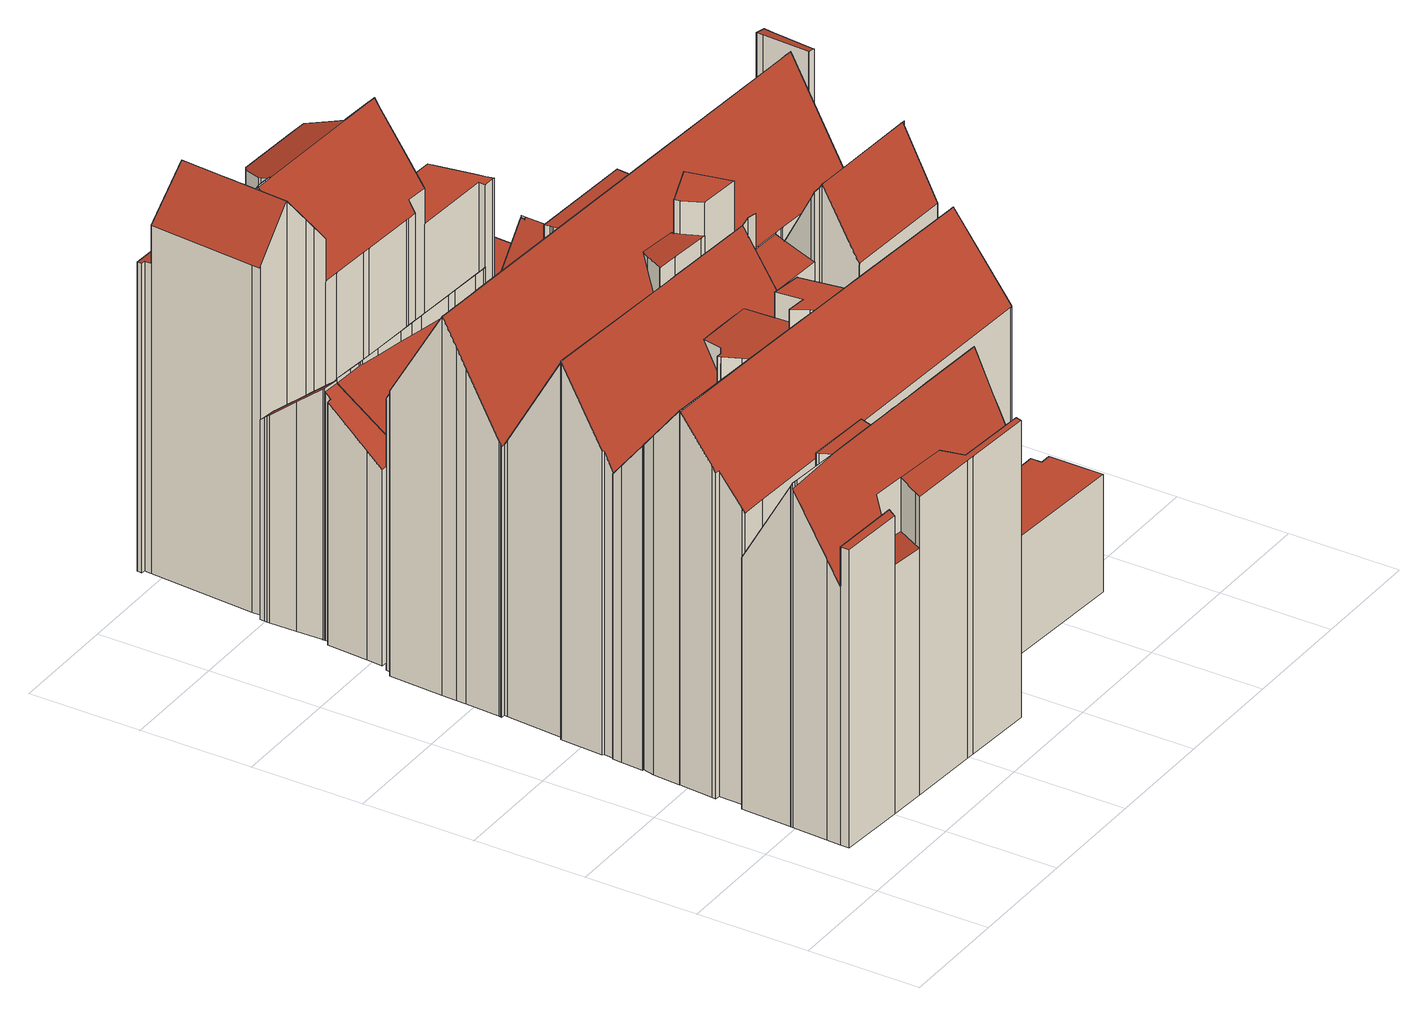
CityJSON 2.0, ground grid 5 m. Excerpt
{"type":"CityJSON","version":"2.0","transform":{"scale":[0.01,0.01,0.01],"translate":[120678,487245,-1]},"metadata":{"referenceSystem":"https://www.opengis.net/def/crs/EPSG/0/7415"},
"CityObjects":{
"building1":{"type":"Building","attributes":{"dak_type":"slanted","data_area":71.62,"data_coverage":0.886,"geconstateerd":false,"gid":14482128,"h_dak_50p":13.95,"h_dak_70p":14.42,"h_dak_max":16.46,"h_dak_min":5.71,"h_maaiveld":0.519,"kas_warenhuis":false,"lod11_replace":false,"ondergronds_type":"above ground","oorspronkelijkbouwjaar":1905,"pw_actueel":"yes","pw_bron":"ahn3","reconstructie_methode":"tudelft3d-geoflow","reconstruction_skipped":false,"rmse_lod12":4.05,"rmse_lod13":0.99,"rmse_lod22":0.104,"rn":1,"status":"Pand in gebruik","t_run":191.66,"val3dity_codes_lod12":"[]","val3dity_codes_lod13":"[]","val3dity_codes_lod22":"[]"},"children":["building1-1"]},
"building1-1":{"type":"BuildingPart","parents":["building1"],"geometry":[{"type":"Solid","lod":"2.2","boundaries":[[[[0,1,2,3,4,5,6,7,8,9,10,11,12,13,14,15,16,17,18,19,20,21,22,23,24,25,26,27,28,29,30,31,32,33,34]],[[35,30,29,36]],[[37,5,4,38]],[[39,15,14,40,41]],[[42,43,13,12,44]],[[40,14,13,43]],[[45,21,20,46]],[[47,19,18,48,49]],[[48,18,17,50]],[[51,34,33,52]],[[52,33,32,53]],[[54,55,56]],[[41,40,57,58,59]],[[60,28,27,61]],[[62,63,64,65]],[[65,64,66]],[[67,68,69]],[[70,2,1,71]],[[71,1,0,72]],[[73,74,75,76]],[[68,67,56]],[[49,48,77,78]],[[79,24,23,80]],[[80,23,22,81]],[[46,20,19,47]],[[38,4,3,82]],[[83,84,85,86]],[[87,88,84,83]],[[89,10,9,90,91]],[[92,93,25,24,79,94]],[[91,90,95,96]],[[90,9,8,97]],[[76,75,98,99]],[[97,8,7,100]],[[96,95,101]],[[59,58,102,103]],[[104,11,10,89]],[[44,12,11,104]],[[36,29,28,60]],[[53,32,31,105]],[[105,31,30,35]],[[50,17,16,102]],[[103,102,16,15,39]],[[86,85,43,42]],[[58,57,88,87]],[[106,107,108]],[[109,110,93,92]],[[110,109,111]],[[107,106,111]],[[94,79,63,62]],[[78,77,55,54]],[[81,22,21,45]],[[82,3,2,70]],[[99,98,112,113]],[[114,115,26,25,93]],[[116,117,74,73]],[[72,0,34,51]],[[113,112,118,119]],[[61,27,26,115]],[[120,6,5,37]],[[100,7,6,120,121]],[[121,120,117,116]],[[119,118,115,114]],[[44,104,89,91,96,101,122,83,86,42]],[[103,39,41,59]],[[88,57,40,43,85,84]],[[110,111,106,108,66,64,63,79,80,81,45,46,47,49,78,54,56,67,69,123,124,125,126,127,128,129,116,73,76,99,113,119,114,93]],[[107,111,109,92,94,62,65,66,108]],[[116,129,128,127,126,125,124,123,69,68,56,55,77,48,50,102,58,87,83,122,101,95,90,97,100,121]],[[115,118,112,98,75,74,117,120,37,38,82,70,71,72,51,52,53,105,35,36,60,61]]]],"semantics":{"surfaces":[{"type":"GroundSurface"},{"type":"WallSurface","on_footprint_edge":true},{"type":"WallSurface","on_footprint_edge":false},{"type":"RoofSurface"}],"values":[[0,1,1,1,1,1,1,1,1,1,1,2,2,1,2,2,2,1,1,2,2,2,1,1,1,1,2,2,1,1,2,1,2,1,2,2,1,1,1,1,1,1,1,2,2,2,2,2,2,2,2,1,1,2,1,2,1,2,1,1,1,2,2,3,3,3,3,3,3,3]]}}]},
"building2":{"type":"Building","attributes":{"dak_type":"slanted","data_area":56.42,"data_coverage":0.806,"geconstateerd":false,"gid":16992042,"h_dak_50p":10.12,"h_dak_70p":10.8,"h_dak_max":14.1,"h_dak_min":4.69,"h_maaiveld":0.874,"kas_warenhuis":false,"lod11_replace":false,"ondergronds_type":"above ground","oorspronkelijkbouwjaar":1005,"pw_actueel":"yes","pw_bron":"ahn3","reconstructie_methode":"tudelft3d-geoflow","reconstruction_skipped":false,"rmse_lod12":2.23,"rmse_lod13":1.35,"rmse_lod22":0.471,"rn":1,"status":"Pand in gebruik","t_run":164.96,"val3dity_codes_lod12":"[]","val3dity_codes_lod13":"[]","val3dity_codes_lod22":"[]"},"children":["building2-1"]},
"building2-1":{"type":"BuildingPart","parents":["building2"],"geometry":[{"type":"Solid","lod":"2.2","boundaries":[[[[130,131,132,133,134,135,136,137,138,139,140,141,142,143,144,145,146,147,148,149,150,151,152,153,154,155,156,157,158,159,160,161,162,163,164,165,166,167,168,169,170,171,172]],[[173,143,142,174]],[[175,176,177,178,179]],[[180,161,160,181]],[[182,155,154,183]],[[184,159,158,185]],[[186,187,188,189]],[[190,191,192,193,194]],[[195,169,168,196]],[[197,198,199,200]],[[201,152,151,202]],[[203,153,152,201]],[[183,154,153,203]],[[194,193,204,205]],[[206,207,208]],[[209,148,147,210]],[[211,149,148,209]],[[212,171,170,213]],[[214,172,171,212]],[[215,216,217,218]],[[219,220,207,206]],[[210,147,146,221]],[[196,168,167,222]],[[223,144,143,173]],[[224,164,163,225,226]],[[226,225,220,219]],[[227,165,164,224]],[[225,163,162,228]],[[187,157,156,229,230]],[[231,232,233,234]],[[174,142,141,235]],[[235,141,140,236]],[[237,238,198,197]],[[230,229,239,240]],[[229,156,155,182]],[[222,167,166,241]],[[242,243,244,245]],[[218,217,246,247]],[[248,249,250,251]],[[251,250,252,253]],[[254,255,256,257]],[[258,133,132,259]],[[260,134,133,258]],[[202,151,150,261]],[[179,178,261,262]],[[262,261,150,149,211]],[[221,146,145,263]],[[263,145,144,223]],[[245,244,264,265]],[[240,239,177,176]],[[266,138,137,267]],[[268,269,243,242]],[[265,264,176,175]],[[200,199,270,271]],[[234,233,272,273]],[[189,188,238,237]],[[181,160,159,184]],[[185,158,157,187,186]],[[236,140,139,274]],[[274,139,138,266]],[[275,228,162,161,180]],[[276,277,228,275]],[[278,279,277,276]],[[280,281,279,278]],[[271,270,281,280]],[[247,246,282,283]],[[283,282,269,268]],[[253,252,255,254]],[[267,137,136,284]],[[259,132,131,285]],[[205,204,216,215]],[[249,248,286]],[[232,231,286]],[[287,130,172,214]],[[273,272,191,190]],[[241,166,165,227]],[[288,195,208,192,191]],[[213,170,169,195,288]],[[285,131,130,287]],[[284,136,135,256]],[[257,256,135,134,260]],[[218,247,283,268,242,245,265,175,179,262,211,209,210,221,263,223,173,174,235,236,274,266,267,284,256,255,252,250,249,286,231,234,273,190,194,205,215]],[[177,239,229,182,183,203,201,202,261,178]],[[280,278,276,275,180,181,184,185,186,189,237,197,200,271]],[[228,277,279,281,270,199,198,238,188,187,230,240,176,264,244,243,269,282,246,217,216,204,193,192,208,207,220,225]],[[195,196,222,241,227,224,226,219,206,208]],[[285,287,214,212,213,288,191,272,233,232,286,248,251,253,254,257,260,258,259]]]],"semantics":{"surfaces":[{"type":"GroundSurface"},{"type":"WallSurface","on_footprint_edge":true},{"type":"WallSurface","on_footprint_edge":false},{"type":"RoofSurface"}],"values":[[0,1,2,1,1,1,2,2,1,2,1,1,1,2,2,1,1,1,1,2,2,1,1,1,1,2,1,1,1,2,1,1,2,2,1,1,2,2,2,2,2,1,1,1,2,1,1,1,2,2,1,2,2,2,2,2,1,1,1,1,1,2,2,2,2,2,2,2,1,1,2,2,2,1,2,1,2,1,1,1,1,3,3,3,3,3,3]]}}]},
"building3":{"type":"Building","attributes":{"dak_type":"slanted","data_area":296.85,"data_coverage":0.882,"geconstateerd":false,"gid":16992143,"h_dak_50p":15.31,"h_dak_70p":16.21,"h_dak_max":18.88,"h_dak_min":12.74,"h_maaiveld":0.529,"kas_warenhuis":false,"lod11_replace":false,"ondergronds_type":"above ground","oorspronkelijkbouwjaar":1650,"pw_actueel":"yes","pw_bron":"ahn3","reconstructie_methode":"tudelft3d-geoflow","reconstruction_skipped":false,"rmse_lod12":1.61,"rmse_lod13":2.7,"rmse_lod22":0.101,"rn":1,"status":"Pand in gebruik","t_run":630.16,"val3dity_codes_lod12":"[]","val3dity_codes_lod13":"[]","val3dity_codes_lod22":"[]"},"children":["building3-1"]},
"building3-1":{"type":"BuildingPart","parents":["building3"],"geometry":[{"type":"Solid","lod":"2.2","boundaries":[[[[289,290,291,292,293,294,295,296,297,298,299,300,301,302,303,304,305,306,307,308,309,310,311,312,313,314,315,316,317,318,319,320,321,322,323,324,325,326,327,328,329,330,331,332,333,334,335,336,337,338,339,340,341,342,343,344,345,346,347,348,349,350,351,352,353,354,355,356,357,358,359,360,361,362,363,364,365,366,367]],[[368,369,370,371]],[[372,296,295,373]],[[374,334,333,375]],[[376,315,314,377]],[[378,322,321,379]],[[377,314,313,380]],[[381,316,315,376]],[[382,289,367,383]],[[384,324,323,385]],[[386,307,306,387]],[[388,363,362,389]],[[390,361,360,391]],[[391,360,359,392]],[[389,362,361,390]],[[393,342,341,394]],[[392,359,358,395]],[[396,303,302,397]],[[398,399,369,368]],[[400,351,350,401,402]],[[403,404,405,406]],[[407,408,406,409]],[[410,411,412,413]],[[414,415,416]],[[417,347,346,418]],[[419,420,416]],[[421,298,297,422,423]],[[422,297,296,372]],[[424,425,426,427]],[[428,429,430,431]],[[431,430,432,433]],[[434,435,436,437]],[[438,343,342,393]],[[439,308,307,386]],[[440,353,352,441]],[[442,443,444,445]],[[443,357,356,446]],[[371,370,355,354,447]],[[447,354,353,440]],[[375,333,332,448]],[[448,332,331,449]],[[450,451,452,453]],[[454,338,337,455]],[[456,339,338,454]],[[445,444,429,428]],[[446,356,355,370]],[[457,336,335,458]],[[459,309,308,439]],[[387,306,305,460]],[[461,292,291,462]],[[463,317,316,381,464]],[[465,312,311,466]],[[466,311,310,467]],[[468,330,329,469]],[[458,335,334,374]],[[449,331,330,468]],[[455,337,336,457]],[[379,321,320,470]],[[385,323,322,378]],[[464,381,471,472]],[[473,395,358,357,443,442]],[[474,475,395,473]],[[476,340,339,456]],[[477,478,479,480]],[[453,452,481]],[[482,328,327,483]],[[413,412,484,485]],[[486,364,363,388]],[[487,478,477]],[[380,313,312,465]],[[469,329,328,482]],[[488,489,415,414]],[[490,491,489,488]],[[492,493,494,495]],[[394,341,340,476]],[[496,497,495,498]],[[499,500,501,502]],[[503,290,289,382]],[[462,291,290,503]],[[504,505,506,507]],[[467,310,309,459]],[[508,509,510]],[[437,436,408,407]],[[511,304,303,396]],[[502,501,512,513]],[[500,499,514]],[[515,516,517]],[[518,318,317,463]],[[470,320,319,519]],[[519,319,318,518]],[[520,326,325,521]],[[522,523,524,525]],[[526,527,525,528]],[[480,479,529,530]],[[531,532,533,534]],[[534,533,535,536]],[[513,512,537]],[[538,539,487]],[[540,541,542,543]],[[544,545,541,540]],[[546,424,545,544]],[[547,548,425,424,546]],[[549,550,551,552]],[[553,554,555,529]],[[530,529,555,556,557]],[[558,559,300,299,560]],[[536,535,561,562]],[[563,564,565]],[[566,348,347,417]],[[567,349,348,566,568]],[[568,566,569]],[[570,571,569]],[[433,432,571,570]],[[402,401,399,398]],[[401,350,349,567]],[[441,352,351,400]],[[509,508,497,496]],[[562,561,572,573,574]],[[573,572,516,515]],[[373,295,294,575]],[[576,577,420,419]],[[423,422,577,576]],[[578,560,299,298,421]],[[560,578,579]],[[580,301,300,559]],[[554,553,581]],[[559,558,581]],[[485,484,345,344,582,583]],[[583,582,584,585]],[[582,344,343,438]],[[585,584,451,450]],[[586,575,294,293,587]],[[587,293,292,461]],[[411,410,588]],[[589,590,575,586]],[[590,589,591]],[[550,549,591]],[[592,593,404,403]],[[552,551,593,592]],[[427,426,594]],[[557,556,548,547]],[[595,596,597,598]],[[599,600,601,602]],[[596,595,565]],[[603,434,532,531]],[[528,525,524,435,434,603]],[[409,406,405,604,605]],[[564,563,606]],[[607,490,523,522]],[[574,573,527,526]],[[543,542,539,538]],[[397,302,301,580]],[[472,471,608]],[[483,327,326,520]],[[521,325,324,384]],[[493,492,609]],[[498,495,494,491,490,607]],[[418,346,345,484]],[[598,597,610,611]],[[611,610,600,599]],[[602,601,612]],[[507,506,475,474]],[[613,366,365,614]],[[383,367,366,613]],[[614,365,364,486]],[[605,604,505,504]],[[460,305,304,511]],[[431,433,570,569,566,417,418,484,412,411,588,615,616,481,452,451,584,582,438,393,394,476,456,454,617,618,619,620,621,622,623,445,428]],[[447,440,441,400,402,398,368,371]],[[383,624,461,462,503,382]],[[625,626,627,449,468,469,482,628,629,630,579,578,421,423,576,419,416,415,489,491,494,493,609]],[[539,542,541,612,601,600,610,631,632,633,634,384,385,378,379,470,519,518,463,464,472,608,635,537,512,501,500,514,636,387,460,511,396,397,580,559,581,553,529,479,478,487]],[[401,567,568,569,571,432,430,429,444,443,446,370,369,399]],[[481,616,615,588,410,413,485,583,585,450,453]],[[414,416,420,577,422,372,373,575,590,591,549,552,592,403,406,408,436,435,524,523,490,488]],[[480,530,557,547,546,544,540,543,538,487,477]],[[574,526,528,603,531,534,536,562]],[[380,465,466,467,459,439,386,387,636,514,499,502,513,537,635,608,471,381,376,377]],[[633,632,631,610,597,596,565,564,606,594,426,425,548,556,555,554,581,558,560,579,630,629,628,482,483,520,521,384,634]],[[498,607,522,525,527,573,515,517,637,510,509,496]],[[599,602,612,541,545,424,427,594,606,563,565,595,598,611]],[[621,620,619,618,617,454,455,457,458,374,375,448,449,627,626,625,609,492,495,497,508,510,637,517,516,572,561,535,533,532,434,437,407,409,605,504,507,474,473,442,445,623,622]],[[505,604,405,404,593,551,550,591,589,586,587,461,624,383,613,614,486,388,389,390,391,392,395,475,506]]]],"semantics":{"surfaces":[{"type":"GroundSurface"},{"type":"WallSurface","on_footprint_edge":false},{"type":"WallSurface","on_footprint_edge":true},{"type":"RoofSurface"}],"values":[[0,1,2,2,2,2,2,2,2,2,2,2,2,2,2,2,2,2,1,2,1,1,1,1,2,1,2,2,1,1,1,1,2,2,2,1,2,2,2,2,2,1,2,2,1,2,2,2,2,2,2,2,2,2,2,2,2,2,2,1,2,1,2,1,1,2,1,2,1,2,2,1,1,1,2,1,1,2,2,1,2,1,1,2,1,1,1,2,2,2,2,1,1,1,1,1,1,1,1,1,1,1,1,1,1,2,1,1,2,2,1,1,1,1,2,2,1,1,1,2,1,1,2,1,2,1,1,2,1,2,1,2,2,1,1,1,1,1,1,1,1,1,1,1,1,1,1,1,1,1,1,2,1,2,2,1,1,2,1,1,1,1,2,2,2,1,2,3,3,3,3,3,3,3,3,3,3,3,3,3,3,3,3]]}}]},
"building4":{"type":"Building","attributes":{"dak_type":"slanted","data_area":83.67,"data_coverage":0.831,"geconstateerd":false,"gid":16992044,"h_dak_50p":15.43,"h_dak_70p":17.27,"h_dak_max":19.06,"h_dak_min":6.3,"h_maaiveld":1.06,"kas_warenhuis":false,"lod11_replace":false,"ondergronds_type":"above ground","oorspronkelijkbouwjaar":1005,"pw_actueel":"yes","pw_bron":"ahn3","reconstructie_methode":"tudelft3d-geoflow","reconstruction_skipped":false,"rmse_lod12":5.25,"rmse_lod13":1.28,"rmse_lod22":0.0875,"rn":1,"status":"Pand in gebruik","t_run":198.61,"val3dity_codes_lod12":"[]","val3dity_codes_lod13":"[]","val3dity_codes_lod22":"[]"},"children":["building4-1"]},
"building4-1":{"type":"BuildingPart","parents":["building4"],"geometry":[{"type":"Solid","lod":"2.2","boundaries":[[[[638,639,640,641,642,643,644,645,646,647,648,649,650,651,652,653,654,655,656,657,658,659,660,661,662,663,664,665,666,667,668,669,670,671,672,673,674,675,676,677,678,679,680,681]],[[682,655,654,683]],[[684,649,648,685]],[[685,648,647,686]],[[687,688,652,651,689]],[[690,691,692,693,694]],[[695,680,679,696]],[[697,660,659,698]],[[699,700,701,702,703]],[[704,674,673,705]],[[706,704,707,708]],[[709,677,676,710]],[[705,673,672,711]],[[711,672,671,712]],[[713,666,665,714]],[[715,662,661,716]],[[717,656,655,682]],[[718,669,668,719]],[[719,668,667,720]],[[721,664,663,722]],[[714,665,664,721]],[[723,643,642,724]],[[712,671,670,725,726]],[[725,670,669,718]],[[722,663,662,715]],[[716,661,660,697]],[[720,667,666,713]],[[727,645,644,728]],[[729,650,649,684]],[[686,647,646,730]],[[731,653,652,688]],[[732,733,734,735]],[[703,702,736,737]],[[694,693,738,739]],[[740,741,742,743]],[[744,745,692,691]],[[746,747,691,690]],[[743,742,748,749]],[[726,725,750,751]],[[728,644,643,723]],[[689,651,650,729]],[[752,678,677,709]],[[753,754,700,699]],[[755,756,757]],[[758,759,760,761]],[[762,763,759,758]],[[724,642,641,764]],[[739,738,765,766]],[[767,768,745,744]],[[708,707,768,767]],[[769,675,674,704,706]],[[702,701,770,771]],[[772,773,757]],[[774,775,756,755]],[[776,777,778,779,780]],[[781,782,775,774]],[[780,779,763,762]],[[783,784,782,781]],[[785,786,787,788]],[[789,790,688,687]],[[761,760,791,792]],[[710,676,675,769]],[[764,641,640,793]],[[777,776,794]],[[779,778,790,789]],[[751,750,741,740]],[[696,679,678,752]],[[735,734,784,783]],[[771,770,795]],[[796,797,798,795]],[[737,736,773,772]],[[799,800,786,785]],[[801,681,680,695]],[[802,638,681,801]],[[683,654,653,731]],[[803,804,733,732]],[[805,806,804,803]],[[807,808,806,805]],[[809,810,747,746]],[[808,807,811]],[[749,748,698,812]],[[810,809,811]],[[754,753,813]],[[792,791,730,814]],[[814,730,646,645,727]],[[788,787,797,796]],[[800,639,638,802]],[[793,640,639,800,799]],[[766,765,657,656,717]],[[815,658,657,765]],[[812,698,659,658,815]],[[714,721,722,715,716,697,698,748,742,741,750,725,718,719,720,713]],[[811,807,805,803,732,735,783,781,774,755,757,773,810]],[[779,789,687,689,729,684,685,686,730,791,760,759,763]],[[754,813,794,776,780,762,758,761,816,817,818,819,820,821,724,764,793,799,785,788,796,795,770,701,700]],[[753,699,703,737,772,757,756,775,782,784,734,733,804,806,808,811,809,746,690,694,739,766,717,682,683,731,688,790,778,777,794,813]],[[801,695,696,752,709,710,769,706,708,767,744,691,747,810,773,736,702,771,795,798,797,787,786,800,802]],[[817,816,761,792,814,727,728,723,724,821,820,819,818]],[[812,815,765,738,693,692,745,768,707,704,705,711,712,726,751,740,743,749]]]],"semantics":{"surfaces":[{"type":"GroundSurface"},{"type":"WallSurface","on_footprint_edge":true},{"type":"WallSurface","on_footprint_edge":false},{"type":"RoofSurface"}],"values":[[0,1,1,1,1,2,1,1,2,1,2,1,1,1,1,1,1,1,1,1,1,1,1,1,1,1,1,1,1,1,1,2,2,2,2,2,2,2,2,1,1,1,2,2,2,2,1,2,2,2,1,2,2,2,2,2,2,2,2,2,2,1,1,2,2,2,1,2,2,2,2,2,1,1,1,2,2,2,2,2,2,2,2,2,1,2,1,1,1,1,1,3,3,3,3,3,3,3,3]]}}]},
"building5":{"type":"Building","attributes":{"dak_type":"slanted","data_area":25.48,"data_coverage":0.846,"geconstateerd":false,"gid":16992145,"h_dak_50p":8.48,"h_dak_70p":9.11,"h_dak_max":10.18,"h_dak_min":6.57,"h_maaiveld":-0.962,"kas_warenhuis":false,"lod11_replace":false,"ondergronds_type":"above ground","oorspronkelijkbouwjaar":1005,"pw_actueel":"yes","pw_bron":"ahn3","reconstructie_methode":"tudelft3d-geoflow","reconstruction_skipped":false,"rmse_lod12":1.15,"rmse_lod13":1.13,"rmse_lod22":0.185,"rn":1,"status":"Pand in gebruik","t_run":45.41,"val3dity_codes_lod12":"[]","val3dity_codes_lod13":"[]","val3dity_codes_lod22":"[]"},"children":["building5-1"]},
"building5-1":{"type":"BuildingPart","parents":["building5"],"geometry":[{"type":"Solid","lod":"2.2","boundaries":[[[[822,823,824,825,826,827,828,829,830,831,832,833,834,835,836,837,838]],[[839,833,832,840]],[[841,823,822,842]],[[843,830,829,844]],[[845,846,840,847]],[[848,838,837,849]],[[849,837,836,850]],[[851,827,826,852]],[[852,826,825,853]],[[844,829,828,854]],[[855,831,830,843]],[[854,828,827,851]],[[847,840,832,831,855]],[[856,857,846,845]],[[858,839,857,856]],[[853,825,824,859]],[[850,836,835,860]],[[859,824,823,841]],[[860,835,834,861]],[[861,834,833,839,858]],[[842,822,838,848]],[[857,839,840,846]],[[844,854,851,852,853,862,863,856,845,847,855,843]],[[860,861,858,856,863,862,853,859,841,842,848,849,850]]]],"semantics":{"surfaces":[{"type":"GroundSurface"},{"type":"WallSurface","on_footprint_edge":true},{"type":"WallSurface","on_footprint_edge":false},{"type":"RoofSurface"}],"values":[[0,1,1,1,2,1,1,1,1,1,1,1,1,2,2,1,1,1,1,1,1,3,3,3]]}}]}
},
"vertices":[
[2076,505,152],[2079,505,152],[2078,262,152],[1307,312,152],[1304,298,152],[1300,281,152],[1205,290,152],[1184,207,152],[1177,177,152],[1155,85,152],[1148,58,152],[831,77,152],[791,80,152],[475,99,152],[310,109,152],[10,128,152],[12,170,152],[15,233,152],[21,389,152],[21,397,152],[22,402,152],[31,625,152],[39,624,152],[39,627,152],[527,597,152],[827,579,152],[1233,553,152],[1357,546,152],[1826,517,152],[1828,553,152],[1829,566,152],[1873,564,152],[2030,557,152],[2028,514,152],[2028,507,152],[1829,566,684],[1828,553,684],[1300,281,684],[1304,298,684],[10,128,1501],[310,109,1279],[310,109,1500],[475,99,1500],[475,99,1267],[791,80,1499],[31,625,1291],[22,402,1690],[21,397,1699],[21,389,1686],[21,389,1712],[15,233,1426],[2028,507,684],[2028,514,684],[2030,557,684],[51,388,1711],[51,388,1688],[300,375,1703],[337,151,1276],[337,151,1336],[337,151,1500],[1826,517,684],[1357,546,684],[533,585,1505],[533,585,1300],[591,470,1499],[591,470,1503],[736,458,1503],[336,373,1703],[336,373,1704],[473,362,1706],[2078,262,684],[2079,505,684],[2076,505,684],[1211,318,1694],[1211,318,683],[1214,329,683],[1214,329,1674],[33,389,1687],[33,389,1712],[527,597,1280],[39,627,1285],[39,624,1291],[1307,312,684],[554,232,1501],[554,232,1258],[494,131,1265],[494,131,1500],[398,246,1501],[398,246,1269],[1148,58,1498],[1155,85,1343],[1155,85,1498],[827,579,1504],[827,579,1276],[527,597,1505],[824,108,1334],[824,108,1499],[1177,177,1499],[1202,330,683],[1202,330,1674],[1184,207,1549],[800,210,1500],[12,170,1321],[12,170,1501],[831,77,1499],[1873,564,684],[788,453,1504],[788,453,1503],[744,457,1503],[822,563,1504],[822,563,1305],[789,454,1503],[1230,531,683],[1230,531,1313],[1233,553,1272],[1233,553,683],[1208,306,1717],[1208,306,683],[1230,533,683],[1230,533,1308],[1205,290,683],[1205,290,1691],[752,215,1500],[624,351,1708],[675,347,1709],[715,343,1709],[754,341,1710],[770,339,1710],[908,329,1712],[1199,307,1717],
[170,2829,187],[171,2843,187],[172,2856,187],[173,2875,187],[260,2870,187],[264,2869,187],[267,2869,187],[570,2851,187],[598,2849,187],[774,2838,187],[778,2838,187],[1195,2812,187],[1202,2811,187],[1200,2783,187],[1194,2683,187],[1185,2531,187],[1184,2526,187],[1184,2516,187],[1184,2513,187],[1183,2498,187],[1182,2485,187],[1181,2479,187],[1290,2473,187],[1645,2451,187],[1630,2211,187],[1214,2237,187],[1149,2241,187],[733,2266,187],[727,2267,187],[687,2269,187],[611,2274,187],[599,2275,187],[555,2277,187],[275,2295,187],[135,2303,187],[139,2373,187],[152,2559,187],[177,2560,187],[176,2585,187],[176,2587,187],[175,2592,187],[177,2596,187],[173,2710,187],[1200,2783,862],[1202,2811,815],[1122,2491,1363],[1122,2491,1258],[1122,2491,656],[1167,2486,656],[1167,2486,1365],[599,2275,1157],[611,2274,1156],[1214,2237,655],[1630,2211,658],[687,2269,1155],[727,2267,1154],[733,2266,1154],[733,2266,843],[733,2292,886],[733,2292,1153],[256,2580,1331],[256,2580,1321],[256,2580,1310],[344,2575,1310],[344,2575,1328],[176,2587,1310],[176,2585,1308],[770,2449,1150],[770,2449,1149],[732,2447,1141],[732,2447,1150],[1290,2473,657],[1181,2479,656],[1645,2451,659],[399,2572,1311],[399,2572,1326],[257,2563,1295],[257,2563,1281],[256,2580,1309],[1184,2513,1318],[1184,2516,1312],[1183,2498,1342],[177,2596,1318],[175,2592,1321],[173,2710,1225],[413,2570,1327],[413,2570,1310],[421,2569,1309],[421,2569,1327],[272,2348,1119],[272,2348,928],[1184,2526,1296],[177,2560,1287],[1194,2683,1031],[135,2303,1074],[275,2295,840],[275,2295,1076],[139,2373,1132],[555,2277,842],[1149,2241,655],[1149,2241,847],[275,2585,1320],[275,2585,1314],[255,2587,1315],[255,2587,1319],[1195,2812,815],[778,2838,828],[739,2318,1153],[739,2318,929],[1148,2248,655],[1148,2248,859],[152,2559,1285],[789,2528,1346],[789,2528,1282],[951,2510,1270],[951,2510,1354],[516,2558,1302],[516,2558,1332],[270,2714,1210],[270,2714,1106],[270,2717,1100],[270,2717,1207],[265,2845,886],[265,2845,1102],[264,2849,1099],[264,2849,879],[264,2869,845],[264,2869,1082],[173,2875,1089],[172,2856,1105],[260,2870,1083],[1182,2485,656],[1182,2485,1366],[1185,2531,1288],[992,2505,1267],[992,2505,1356],[598,2849,834],[570,2851,835],[731,2535,1343],[731,2535,1286],[620,2442,1121],[620,2442,1153],[256,2585,1317],[256,2585,1323],[774,2838,828],[555,2277,1157],[561,2293,1157],[561,2293,869],[585,2353,1155],[585,2353,970],[556,2439,1154],[556,2439,1109],[659,2543,1292],[659,2543,1339],[267,2869,845],[171,2843,1116],[275,2592,1309],[170,2829,1127],[176,2587,1325],
[2385,1195,153],[1876,1230,153],[1870,1230,153],[1880,1401,153],[1881,1415,153],[1849,1417,153],[1382,1446,153],[1378,1379,153],[1337,1382,153],[1340,1368,153],[1277,1362,153],[1293,1163,153],[1329,1195,153],[1309,1112,153],[1859,1052,153],[1857,1023,153],[1843,793,153],[1843,790,153],[1826,521,153],[1826,517,153],[1818,517,153],[172,619,153],[58,626,153],[58,639,153],[62,744,153],[40,747,153],[41,764,153],[53,914,153],[53,916,153],[62,1039,153],[75,1091,153],[71,1091,153],[66,1091,153],[74,1189,153],[76,1232,153],[83,1231,153],[86,1277,153],[79,1280,153],[90,1473,153],[103,1472,153],[124,1734,153],[125,1746,153],[125,1748,153],[107,1749,153],[107,1752,153],[108,1755,153],[108,1763,153],[116,1914,153],[118,1961,153],[121,2025,153],[133,2268,153],[158,2266,153],[159,2277,153],[162,2302,153],[1183,2239,153],[1207,2237,153],[1691,2207,153],[1727,2205,153],[2408,2163,153],[2423,2162,153],[2474,2159,153],[2615,2150,153],[2666,2147,153],[2663,2105,153],[2652,1916,153],[2651,1913,153],[2618,1915,153],[2433,1927,153],[2431,1883,153],[2414,1615,153],[2413,1602,153],[2432,1601,153],[2432,1596,153],[2431,1578,153],[2431,1576,153],[2429,1559,153],[2422,1438,153],[2417,1364,153],[2406,1365,153],[2618,1918,1756],[2618,1918,1382],[2618,1915,1382],[2618,1915,1756],[1378,1379,1381],[1382,1446,1382],[108,1755,1387],[107,1752,1381],[41,764,1652],[40,747,1629],[74,1189,1498],[66,1091,1623],[62,744,1627],[53,914,1844],[2385,1195,1435],[2406,1365,1735],[83,1231,1443],[76,1232,1443],[1826,521,1500],[1843,790,1845],[2431,1576,1358],[2431,1578,1354],[2432,1596,1323],[2432,1601,1313],[2413,1602,1313],[162,2302,1382],[159,2277,1426],[2414,1615,1290],[1859,1052,1510],[1309,1112,1483],[2615,2119,1765],[2615,2119,1391],[2666,2147,1757],[2615,2150,1392],[2615,2150,1766],[1935,1643,1388],[1935,1643,1292],[1936,1646,1287],[1936,1646,1388],[1823,1653,1393],[1823,1653,1388],[1936,1646,1393],[1689,2160,1626],[1689,2160,1466],[1689,2171,1447],[1689,2171,1627],[1276,1672,1385],[1276,1672,1367],[1278,1662,1385],[2408,2163,1384],[1727,2205,1384],[1280,1655,1398],[1280,1655,1385],[1340,1368,1895],[1337,1382,1380],[1337,1382,1870],[1101,1135,1630],[1101,1135,1408],[1099,1152,1438],[1099,1152,1631],[2399,1932,1788],[2399,1932,1390],[2405,2072,1396],[2405,2072,1543],[2415,2121,1398],[2415,2121,1456],[1663,1663,1394],[1663,1663,1387],[1744,1658,1387],[1744,1658,1394],[1183,2239,1383],[1826,517,1495],[2652,1916,1750],[2663,2105,1756],[2431,1883,1868],[2431,1883,1387],[2397,1886,1388],[2397,1886,1868],[2433,1927,1389],[2651,1913,1750],[107,1749,1377],[125,1748,1377],[1214,2204,1625],[1214,2204,1440],[1215,2200,1447],[1215,2200,1625],[121,2025,1868],[118,1961,1753],[133,2268,1444],[116,1914,1670],[108,1763,1401],[1818,517,1495],[1843,793,1842],[1880,1401,1727],[1870,1230,1426],[53,916,1847],[53,914,1850],[58,639,1493],[58,626,1476],[172,619,1478],[125,1746,1381],[124,1734,1402],[71,1091,1623],[68,913,1844],[68,913,1850],[2414,1615,1391],[2386,1617,1390],[2386,1617,1291],[158,2266,1444],[1259,911,1745],[1259,911,1744],[1265,933,1716],[1265,933,1745],[1238,2099,1620],[103,1472,1866],[90,1473,1866],[1691,2207,1384],[1691,2207,1628],[2429,1559,1389],[1123,919,1747],[1274,1682,1386],[1274,1682,1350],[1273,1688,1386],[1273,1688,1339],[1169,1689,1385],[1169,1689,1352],[1174,1695,1341],[1174,1695,1396],[1174,1697,1630],[1174,1697,1401],[1174,1695,1630],[1279,830,1847],[1279,830,1845],[1240,833,1845],[1240,833,1847],[1876,1230,1426],[1984,1643,1393],[1984,1643,1288],[2277,1623,1290],[2277,1623,1390],[1228,1786,1564],[1228,1786,1623],[1247,1817,1621],[1857,1023,1547],[1118,841,1845],[1118,841,1846],[1811,792,1845],[1431,1800,1616],[1431,1800,1611],[1425,1803,1616],[62,1039,1690],[75,1091,1623],[79,1280,1529],[86,1277,1524],[1445,1677,1622],[1445,1677,1386],[1469,1676,1386],[1469,1676,1621],[1435,1765,1769],[1435,1765,1618],[1469,1676,1772],[1239,1115,1486],[1239,1115,1744],[1658,1697,1769],[1658,1697,1454],[1631,1870,1757],[1631,1870,1762],[1455,1801,1615],[1455,1801,1767],[948,853,1846],[1076,921,1748],[1076,921,1747],[1022,1022,1748],[1022,1022,1624],[1059,953,1709],[1059,953,1748],[1113,1014,1746],[1113,1014,1625],[1101,1135,1746],[1109,1134,1746],[1109,1134,1408],[1922,1611,1387],[1922,1611,1351],[1924,1615,1343],[1924,1615,1387],[1244,1119,1480],[1244,1119,1399],[1239,1115,1391],[1239,1120,1400],[1239,1120,1744],[1293,1163,1483],[1293,1163,1420],[1277,1362,1828],[1442,1795,1605],[1442,1795,1767],[935,1276,1633],[935,1276,1634],[823,1283,1631],[2423,2162,1384],[2474,2159,1398],[2423,2162,1400],[2421,2153,1399],[2415,2125,1450],[2415,2125,1398],[1432,1792,1597],[1432,1792,1616],[1432,1792,1768],[1849,1417,1384],[1320,1465,1726],[1320,1465,1382],[1277,1362,1913],[1275,1386,1870],[1329,1195,1376],[1272,1144,1446],[1207,2237,1383],[1207,2237,1627],[1212,2214,1424],[1212,2214,1626],[1849,1417,1703],[1881,1415,1703],[1685,2071,1622],[1857,1438,1663],[1857,1438,1384],[1915,1591,1387],[1929,1629,1388],[1929,1629,1318],[1088,1266,1636],[812,1199,1627],[812,1199,1483],[781,1180,1445],[781,1180,1625],[763,1168,1624],[763,1168,1461],[798,1098,1548],[798,1098,1622],[1663,1663,1770],[1969,1644,1287],[1969,1644,1393],[1040,1269,1635],[1273,1688,1627],[831,861,1846],[1163,1679,1368],[756,1182,1445],[756,1182,1625],[828,1039,1620],[2417,1364,1735],[2422,1438,1603],[1616,2075,1622],[1351,2092,1621],[129,2025,1868],[133,2024,1868],[314,2013,1868],[368,2010,1868],[1621,1933,1868],[1822,1921,1868],[2367,1887,1868],[1920,1398,1727],[636,1714,1373],[387,1731,1375],[135,1747,1377],[788,1422,1868],[841,1418,1869],[970,1409,1869],[585,1194,1444],[208,1222,1444],[194,1223,1444],[111,1229,1443],[845,860,1846],[1830,791,1845],[1420,1803,1616],
[682,2844,206],[609,2848,206],[529,2853,206],[476,2856,206],[349,2864,206],[179,2875,206],[173,2875,206],[175,2911,206],[208,3386,206],[210,3415,206],[192,3417,206],[195,3439,206],[224,3437,206],[387,3427,206],[638,3412,206],[650,3411,206],[1279,3372,206],[1315,3370,206],[1312,3323,206],[1299,3104,206],[1296,3071,206],[1674,3047,206],[1694,3046,206],[1712,3334,206],[1712,3345,206],[1721,3345,206],[2189,3316,206],[2225,3314,206],[2222,3277,206],[2191,2774,206],[2190,2751,206],[2184,2751,206],[1724,2779,206],[1710,2780,206],[1665,2783,206],[1667,2813,206],[1308,2835,206],[1204,2842,206],[1202,2811,206],[1157,2814,206],[1146,2817,206],[1143,2815,206],[896,2830,206],[860,2833,206],[1315,3370,1394],[1279,3372,1393],[195,3439,1606],[192,3417,1607],[210,3415,1608],[638,3412,1608],[638,3412,1393],[387,3427,1607],[1287,3047,1891],[1287,3047,1889],[1287,3047,1381],[1286,3049,1381],[1286,3049,1888],[896,2830,1490],[1143,2815,1489],[1694,3046,744],[1674,3047,743],[519,3099,1884],[519,3099,1811],[517,3092,1812],[517,3092,1887],[517,3092,1895],[1308,2835,1378],[1667,2813,1379],[1308,2835,1538],[1306,2850,1378],[1306,2850,1563],[1157,2814,1489],[1202,2811,1489],[1665,2783,1378],[1710,2780,1379],[2222,3277,750],[2225,3314,750],[1712,3345,742],[1712,3334,742],[1312,3323,1466],[2184,2751,754],[2190,2751,754],[2191,2774,753],[2189,3316,750],[1721,3345,742],[179,2875,1783],[349,2864,1989],[1724,2779,746],[1724,2779,1379],[175,2911,1776],[173,2875,1776],[224,3437,1606],[208,3386,1609],[650,3411,1393],[989,3242,1824],[989,3242,1621],[695,3261,1619],[695,3261,1822],[559,3090,1887],[559,3090,1895],[1281,3104,1382],[1281,3104,1805],[1711,2848,1380],[1711,2848,745],[1681,3005,744],[1681,3005,1382],[1289,3020,1844],[1289,3020,1380],[1242,3050,1892],[1242,3050,1889],[1678,3024,744],[1678,3024,1382],[1717,2815,746],[1717,2815,1379],[1146,2817,1492],[520,3108,1870],[520,3108,1810],[595,3130,1872],[595,3130,1830],[589,3095,1884],[505,3334,1849],[505,3334,1614],[382,3356,1612],[382,3356,1994],[559,3363,1788],[559,3363,1612],[476,2856,1839],[1299,3104,1382],[1299,3104,1803],[1300,2915,1671],[1300,2915,1379],[1204,2842,1539],[513,3065,1815],[513,3065,1841],[588,3088,1895],[588,3088,1887],[597,3143,1866],[597,3143,1809],[616,3266,1713],[616,3266,1619],[630,3359,1475],[630,3359,1612],[630,3359,1705],[666,3241,1830],[666,3241,1652],[673,3246,1828],[673,3246,1644],[592,2882,1705],[592,2882,1545],[518,3032,1787],[518,3032,1806],[637,3404,1609],[637,3404,1405],[220,3384,1610],[220,3384,1796],[529,2853,1777],[606,3201,1719],[510,3051,1818],[510,3049,1817],[510,3049,1813],[510,3051,1817],[609,2848,1682],[609,2848,1490],[860,2833,1490],[682,2844,1490],[1077,3236,1824],[1077,3236,1621],[1090,3104,1872],[1090,3104,1823],[1091,3100,1873],[1091,3100,1828],[1095,3059,1892],[1095,3059,1888],[1095,3062,1887],[1674,3047,1382],[528,3150,1806],[208,3386,1782],[1296,3071,1381],[376,3266,1993],[369,3165,1992],[365,3109,1991],[365,3101,1991],[362,3056,1991],[350,2882,1989],
[2158,2236,4],[2154,2179,4],[1902,2194,4],[1872,2196,4],[1641,2210,4],[1630,2211,4],[1631,2222,4],[1664,2761,4],[1665,2783,4],[1674,2782,4],[1899,2768,4],[1904,2768,4],[2169,2752,4],[2182,2751,4],[2190,2751,4],[2189,2734,4],[2186,2687,4],[1904,2768,769],[1899,2768,770],[2154,2179,727],[2158,2236,727],[1665,2783,791],[1664,2761,790],[1899,2749,1110],[1899,2749,815],[1899,2768,1109],[2186,2687,724],[2189,2734,724],[2190,2751,724],[1630,2211,786],[1641,2210,800],[1872,2196,1116],[1631,2222,786],[1674,2782,802],[1903,2749,1117],[1903,2749,814],[1904,2768,1117],[1902,2194,1075],[2182,2751,735],[2169,2752,752],[1873,2203,1116],[1899,2672,1117]
]}
